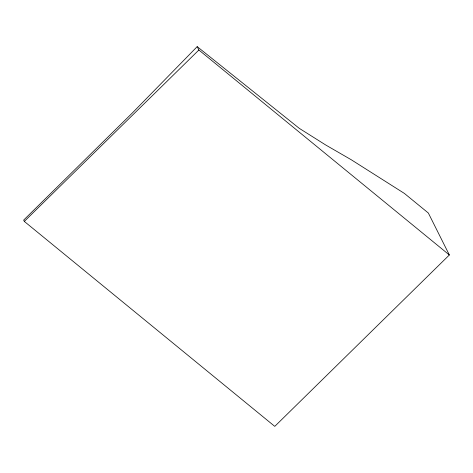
<?xml version="1.0" encoding="UTF-8"?>
<svg xmlns="http://www.w3.org/2000/svg" width="473" height="473" viewBox="0 0 473 473"><rect width="100%" height="100%" fill="white"/><g stroke="black" fill="none" stroke-linecap="round" stroke-linejoin="round"><path stroke-width="0.71" d="M197.188 46.626L132.215 113.106L23.65 220.105L24.306 221.411L274.772 426.374L449.35 254.977L428.349 213.033L404.356 193.398L351.25 159.75L325.743 145.01L299.267 128.337L197.188 46.626L198.879 50.008L449.35 254.977M24.306 221.411L198.879 50.008"/></g></svg>
